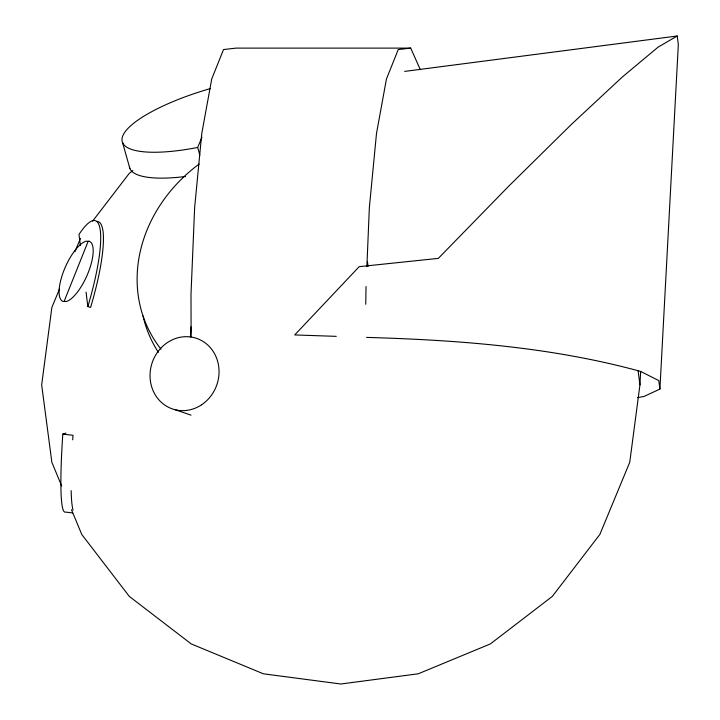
<?xml version="1.0" encoding="UTF-8"?>
<svg xmlns="http://www.w3.org/2000/svg" width="720" height="720" viewBox="0 0 720 720"><rect width="100%" height="100%" fill="white"/><g stroke="black" fill="none" stroke-linecap="round" stroke-linejoin="round"><path stroke-width="1.08" d="M366.039 286.533L365.742 304.254M366.876 266.535L369.351 207.666L376.497 133.452L386.451 78.966L398.241 49.554L410.706 48.114L420.327 69.66M71.496 509.697L81.747 534.429L129.285 596.385L191.232 643.923L263.385 673.803L340.803 684L418.23 673.803L490.374 643.923L552.33 596.385L599.868 534.429L629.748 462.285L639.945 384.867L640.656 371.43C551.61 346.977 458.577 340.065 366.597 337.401M637.398 397.656L644.004 396.45L659.907 389.079L678.33 44.478L677.214 36L404.667 71.397M190.431 336.852L191.088 326.808M64.098 301.464L88.182 241.272M59.544 288.891L51.858 307.44L41.67 384.867L51.858 462.285L61.677 485.991M74.916 251.784L80.46 238.383M199.809 155.007L197.676 147.456L201.987 137.205M92.61 221.139L129.285 173.34L132.822 170.622M677.214 36L658.08 47.142L622.053 77.238L571.293 124.497L508.815 186.093L438.327 258.381L359.199 266.661L294.723 334.935L336.276 336.357M72.648 512.901L65.52 512.082A153.747 12.834 -83.4 0 1 62.811 434.115L65.916 433.098M410.706 48.114L235.989 48.114L223.524 49.554L211.734 78.966L201.78 133.452L194.634 207.666L190.998 294.309L191.106 336.852M62.811 434.115L72.999 435.285A153.747 12.834 -83.4 0 0 72.702 439.83M86.067 292.131L87.831 306.558L90.576 307.44A92.997 19.188 -72.2 0 0 96.885 221.373M175.32 409.779L191.052 415.143M640.737 371.493L658.791 380.592L659.907 389.079M122.58 142.65L129.897 168.534M638.046 370.485L639.945 384.867M367.479 261.945L368.055 266.382M80.361 245.511L79.002 234.414A92.997 19.188 -72.2 0 1 100.332 230.787A92.997 19.188 -72.2 0 1 87.831 306.558M185.49 176.481A101.025 27.225 -15.8 0 1 129.375 166.689M197.676 147.456A101.025 27.225 -15.8 0 1 122.193 137.763A101.025 27.225 -15.8 0 1 210.402 88.56M161.046 349.209A144.477 125.514 -31.3 0 1 199.17 164.034M158.427 352.35A144.477 125.685 -30.9 0 1 143.064 316.017M73.071 510.129A153.747 12.834 -83.4 0 1 71.154 490.653M89.28 241.29L86.031 241.227A32.832 11.619 -66 0 0 63.657 271.143A32.832 11.619 -66 0 0 62.991 301.446L66.249 301.509A32.832 11.619 -66 0 0 88.614 271.593A32.832 11.619 -66 0 0 89.28 241.29M201.537 404.829A37.296 34.173 -71.2 0 0 202.05 340.83A37.296 34.173 -71.2 0 0 150.03 375.327A37.296 34.173 -71.2 0 0 201.537 404.829"/></g></svg>
